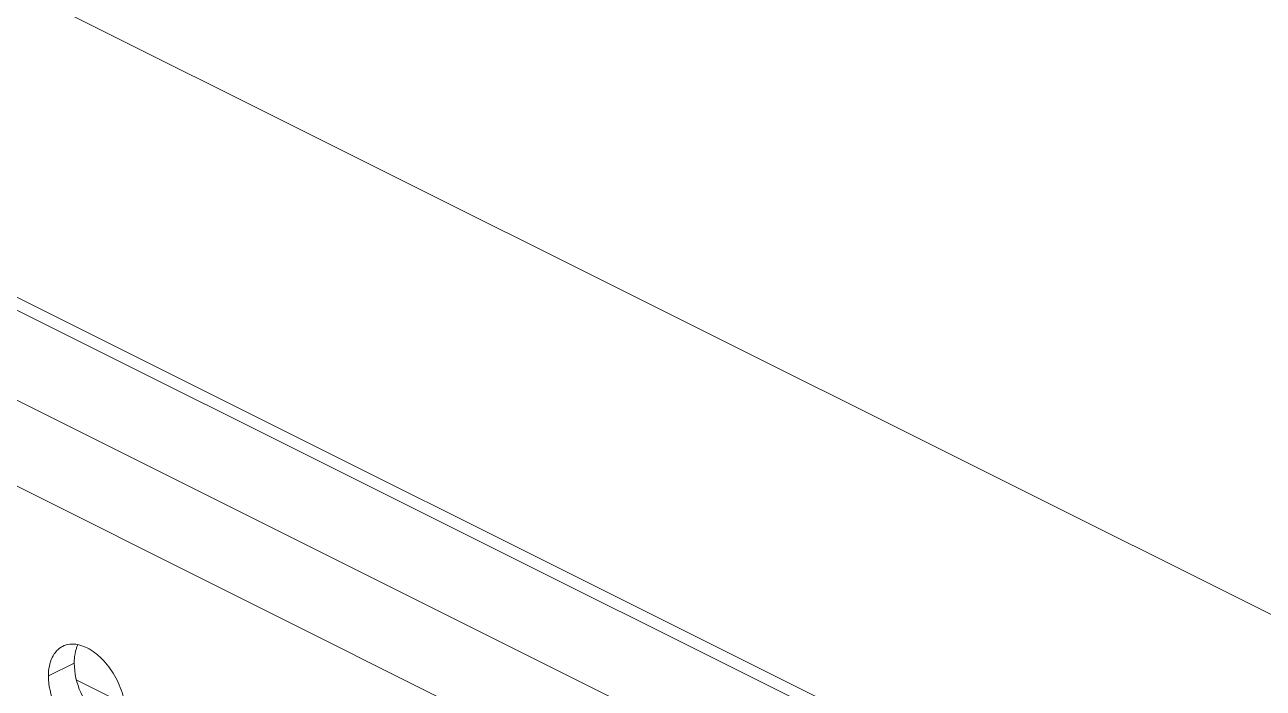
# Model space of a CAD drawing. Header units: millimetres. Extents: x 0 to 2524, y 0 to 1785.
# Drawn here: x 1841.97 to 1869.12, y 910.01 to 924.57 of the extents above; entities that cross this region are included whole.
import ezdxf

# ---------------------------------------------------------------- set-up
doc = ezdxf.new("R2010")
doc.units = ezdxf.units.MM
doc.header["$LTSCALE"] = 0.1
doc.layers.get('0').update_dxf_attribs({"lineweight": 13})
doc.layers.add('标注', color=251, linetype='Continuous', lineweight=9)

msp = doc.modelspace()

# ---------------------------------------------------------------- linework, layer by layer
for p, q in [((1805.72, 936.63), (2176.809, 751.085)), ((1822.369, 935.093), (1973.175, 859.69)), ((1812.521, 932.946), (1902.169, 888.122)), ((1809.692, 932.381), (1900.189, 887.132)), ((1899.058, 885.81), (1809.244, 930.717))]:
    msp.add_line(p, q)
at = {"layer": '标注'}
for p, q in [((1843.055, 910.563), (1842.489, 910.28)), ((1843.111, 910.189), (1844.151, 909.67))]:
    msp.add_line(p, q, dxfattribs=at)
msp.add_arc((1843.799, 910.652), 0.734, 155.8796, 161.7803, dxfattribs=at)
for points, knots in [([(1842.801, 910.929), (1842.849, 910.954), (1842.959, 910.985), (1843.073, 910.978), (1843.13, 910.968)], [0, 0, 0, 0, 0.482538, 1, 1, 1, 1]), ([(1842.489, 910.28), (1842.489, 910.353), (1842.501, 910.492), (1842.56, 910.682), (1842.66, 910.835), (1842.752, 910.905), (1842.801, 910.929)], [0, 0, 0, 0, 0.289235, 0.54966, 0.782932, 1, 1, 1, 1]), ([(1843.055, 910.563), (1843.055, 910.592), (1843.059, 910.699), (1843.077, 910.807), (1843.102, 910.882)], [0, 0, 0, 0, 0.264225, 1, 1, 1, 1]), ([(1843.13, 910.968), (1843.147, 910.964), (1843.219, 910.948), (1843.288, 910.92), (1843.338, 910.895)], [0, 0, 0, 0, 0.238696, 1, 1, 1, 1]), ([(1843.338, 910.895), (1843.458, 910.835), (1843.689, 910.655), (1843.955, 910.297), (1844.136, 909.878), (1844.186, 909.577), (1844.186, 909.432)], [0, 0, 0, 0, 0.229676, 0.488215, 0.753207, 1, 1, 1, 1]), ([(1843.579, 909.341), (1843.417, 909.504), (1843.166, 909.891), (1843.055, 910.342), (1843.055, 910.563)], [0, 0, 0, 0, 0.508684, 1, 1, 1, 1]), ([(1843.874, 908.783), (1843.812, 908.752), (1843.662, 908.718), (1843.424, 908.766), (1843.186, 908.896), (1842.878, 909.174), (1842.592, 909.636), (1842.489, 910.069), (1842.489, 910.28)], [0, 0, 0, 0, 0.090718, 0.191742, 0.308104, 0.439279, 0.725532, 1, 1, 1, 1])]:
    msp.add_open_spline(points, degree=3, knots=knots, dxfattribs=at)

doc.saveas('drawing.dxf')
